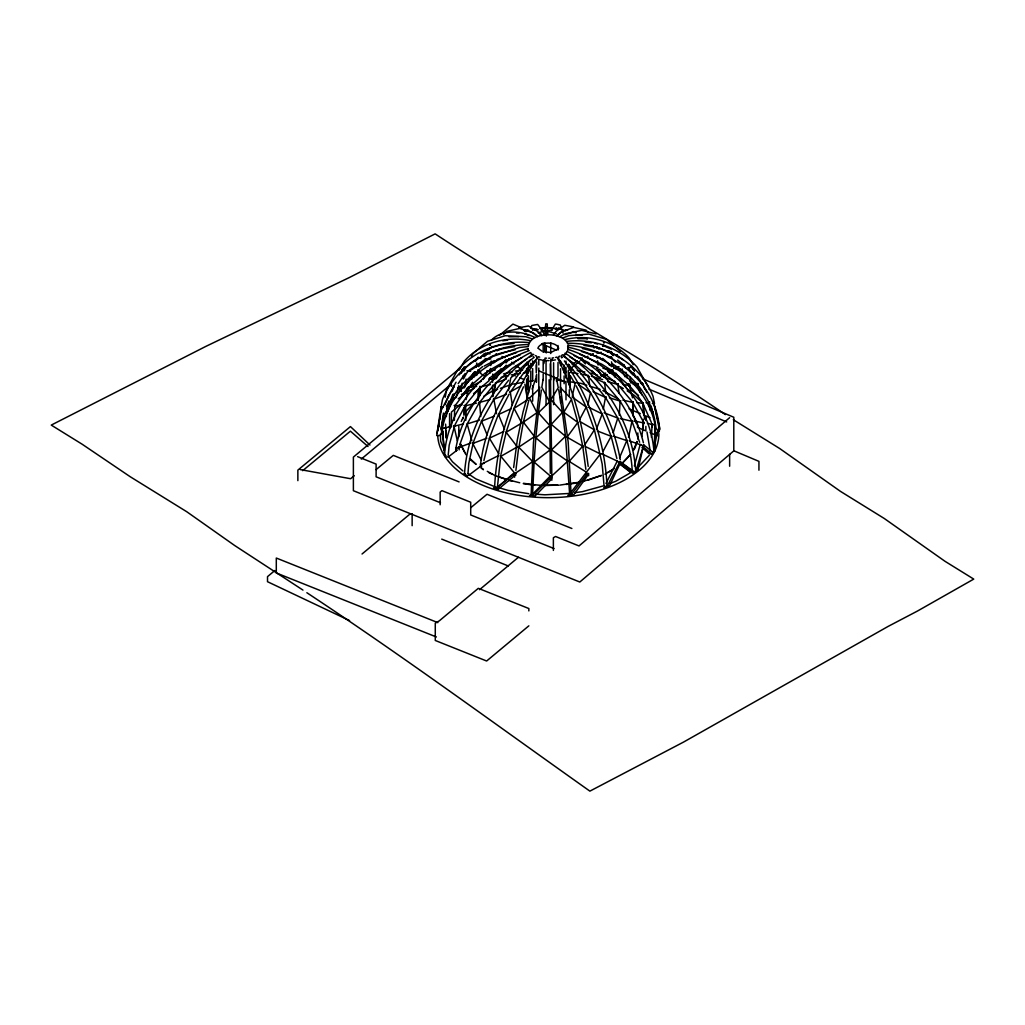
<?xml version="1.0" encoding="UTF-8"?>
<svg xmlns="http://www.w3.org/2000/svg" width="1025" height="1025" viewBox="0 0 1025 1025"><rect width="100%" height="100%" fill="white"/><g stroke="black" fill="none" stroke-linecap="round" stroke-linejoin="round"><path stroke-width="1.5" d="M558.317 328.243L557.882 328.756M632.707 414.523L632.745 402.377L617.793 384.516L599.343 369.243M633.155 416.099L633.194 402.428L632.297 402.492L633.194 402.428M544.711 351.216L544.788 342.837M528.272 346.565C529.861 335.623 544.39 333.945 553.359 335.137M546.248 352.92L546.312 345.63M534.115 462.096L550.31 475.997L550.374 477.893L550.374 480.289L535.037 495.998L532.539 495.588L534.115 462.096L550.13 449.873L549.528 402.415M544.903 335.444L545.736 323.862L547.196 323.849L547.875 334.586M529.502 495.357L531.091 495.459L533.487 442.339L539.752 387.194M454.357 420.352L454.728 406.143L468.079 388.219M521.725 423.069L506.158 432.281L517.33 446.9L500.725 456.407L500.213 455.497L514.319 472.743L495.831 488.656L497.881 489.514L513.243 476.933L513.243 474.549L514.627 474.818L515.703 473.012L532.705 461.622L518.458 446.9L518.868 447.515L523.109 423.338M550.13 360.646L552.129 360.441L552.219 357.968L553.654 357.815M546.53 334.56L546.671 330.921L552.424 329.832M651.4 437.303L652.143 423.953L652.143 426.349M619.292 415.227L620.087 401.134L604.904 383.107M492.807 374.048L492.538 378.699L488.81 379.596M534.179 460.622L535.844 437.829L549.861 425.606L538.368 412.832L541.379 390.077M496.023 353.92L495.959 354.701L496.561 354.227M481.225 465.863L469.335 474.818L467.964 473.601L468.784 463.364L473.102 443.325L486.875 438.162M493.486 487.874L494.55 488.246C496.792 441.66 510.975 394.702 538.394 356.726L539.675 357.136M464.876 386.63L466.106 379.083M445.606 424.145L446.247 437.867M446.298 416.701L447.272 406.297L450.142 405.913M535.921 436.752L538.368 412.832L549.528 401.864L549.118 379.827M448.181 455.241L449.193 445.183L454.536 426.131L463.441 423.927M490.014 372.998L490.475 368.513M490.783 365.528L491.244 361.043M515.882 470.437L518.714 447.182L534.486 436.624L523.391 422.146L528.862 400.147M559.445 328.91L559.548 327.974L560.227 328.538M480.341 466.452C484.441 426.874 504.082 389.654 530.232 360.083M458.47 437.188L458.867 430.398M440.917 429.859L443.979 414.523M441.416 432.832L443.799 414.01M464.748 405.772L465.517 405.926L464.748 405.772L465.875 420.212M438.828 426.912L439.213 423.927M439.789 419.456L440.173 416.47M440.75 411.986L441.365 405.785M476.253 367.104L476.779 363.029M513.627 467.515L517.292 440.032L523.006 412.178L530.412 385.848M641.842 436.458L643.662 422.953L634.257 420.942M478.662 398.405L480.251 386.861L490.373 384.593M642.303 384.426L642.406 383.632L641.573 384.042M455.625 450.103C462.044 408.117 493.666 371.652 530.771 352.485L531.898 355.803L529.374 357.264M565.787 354.688L566.876 351.357C603.776 368.68 633.796 402.928 643.405 442.8M441.122 428.591L443.466 413.101M443.223 431.897L440.045 435.497L436.688 435.535L441.134 406.618L443.312 406.822M461.007 390.833L462.173 383.171M462.864 378.571L463.326 375.496M543.058 379.506L541.828 387.245L549.528 401.864M500.738 455.817L497.445 486.952L499.508 487.823L497.881 489.514M442.095 429.872C449.206 388.385 488.976 358.161 528.208 348.667M445.196 397.239L446.516 389.833L457.701 369.846C475.344 349.973 502.647 340.031 528.926 342.568M492.961 396.713L495.485 382.62M494.037 392.408L495.716 383.017L512.026 368.5L526.85 358.737M508.502 390.512L510.745 378.007L525.3 364.093L534.166 357.341L533.192 356.7M437.073 433.268L441.25 410.243L452.563 388.808M441.493 404.67L442.505 399.494C455.907 365.348 492.384 344.989 528.067 344.567M603.289 409.308L605.467 397.418L590.285 378.712M654.783 444.812L657.012 433.934L657.012 435.727L656.705 432.601M483.903 460.584L489.386 438.175L497.919 415.65M500.969 454.382L506.158 432.281M587.825 405.118L590.515 392.716L583.827 382.863L569.195 365.297M628.492 437.38L631.989 421.339L620.087 401.134L609.427 397.738M572.398 395.496L575.063 383.927L570.566 376.085M466.055 399.66L468.925 387.399L485.517 372.754M543.839 363.555L545.108 358.058L546.556 358.186M439.084 423.479L437.79 430.782M456.279 397.585L458.482 388.308L464.697 387.693M461.224 421.467L463.39 417.137L462.467 419.327M563.571 370.051L563.84 369.038M531.091 495.459L531.527 493.883M565.018 370.153L565.3 369.154M634.385 465.914L640.125 444.696L629.209 440.776M568.696 347.373C607.594 355.675 647.082 384.67 655.18 425.08L653.976 451.999L652.989 451.807M587.363 338.724L587.12 338.968M440.455 434.075L440.609 441.032L444.414 450.359M459.687 445.017L467.169 423.927L478.816 403.453M506.427 431.243L514.063 408.334L523.48 386.848M489.822 345.041L490.053 344.298L490.603 345.105M613.168 432.768L617.768 418.059L605.467 397.418L593.078 391.55M447.477 405.247L448.886 401.031M452.179 391.191L453.575 386.989L448.63 395.573L444.952 404.683M532.154 389.154L535.665 378.763M473.46 441.942L481.545 421.198L494.012 416.227M454.113 393.792L447.746 411.717L446.208 411.858L444.466 413.908M447.553 405.721L447.835 404.952L447.054 405.067M596.473 429.052L602.2 413.933L590.81 393.203M447.861 397.572L448.95 394.74M446.208 411.858L452.922 394.253M451.282 386.387L451.666 385.413M627.684 367.744L631.554 367.129L634.475 370.704M607.159 351.011L606.903 351.626L607.402 350.896M530.655 328.218L531.796 325.489L537.638 324.438L542.738 330.883L544.326 334.803M619.561 457.675L626.749 440.648M453.178 387.207L453.498 386.54L454.062 387.207M454.985 424.837L464.991 405.926L476.599 403.094M471.641 379.25L474.831 372.459L480.776 372.152M504.543 429.347L498.47 414.536L509.079 394.177M486.017 358.596L486.644 359.07L486.017 358.596L478.56 366.63M605.967 483.493L617.255 461.071L601.739 453.832M464.03 370.896L466.055 366.924M471.487 356.341L472.833 353.689L487.516 341.248L505.312 335.7L525.902 336.751L532.359 338.98M481.968 420.224L493.871 399.314L508.567 380.288M483.236 379.429L487.464 371.473L506.145 360.518L520.239 354.906M579.612 419.558L586.236 407.104L576.165 385.836M603.187 451.128L611.259 436.086L611.925 436.599L597.332 430.961M496.138 378.648L501.148 369.397L521.904 357.61M459.174 370.153L464.453 361.031C480.661 342.76 506.811 335.585 530.373 340.684M447.746 405.106L458.482 388.308M463.441 378.917L467.861 371.14L484.569 359.877M453.806 386.143L456.048 382.222M461.301 373.074L462.8 370.461L459.2 374.881M472.602 382.261L466.208 393.139L464.312 392.921L461.404 394.497M476.587 375.47L478.188 372.741L478.188 370.358L482.608 366.591M564.621 410.961L571.591 399.109L560.637 387.898M655.129 432.473L658.486 432.435L659.472 430.769L658.46 430.782M567.619 350.204L568.093 349.41C612.476 363.901 650.99 403.952 653.976 451.999L655.257 450.577L655.18 425.08L647.39 423.363M473.076 443.377L472.461 442.89L481.084 459.828M444.837 454.626L445.465 454.933M464.312 392.921L467.579 387.617M474.101 376.995L478.188 370.358M551.271 330.639L555.358 324.092L556.793 324.22L560.329 325.015L563.058 333.125M465.068 386.348L473.486 372.946M512.282 404.785L510.322 392.229L522.276 374.843L536.857 358.635L536.575 356.111L535.434 355.572M584.942 444.53L594.41 429.821L586.236 407.104L572.065 396.944M532.321 329.409L532.744 328.794L532.962 329.768M458.175 383.632L465.183 373.446M553.513 334.944L556.191 331.19L564.749 325.284L573.539 326.911M465.517 405.054L480.251 386.861M585.442 446.541L600.368 453.947L570.502 492.961L571.143 494.87L573.795 494.742L587.248 476.1L587.248 473.717L586.069 471.936L569.183 461.404L582.712 446.17L577.818 422.441L571.578 399.904M480.738 416.483L479.546 402.466L494.024 384.657M608.325 351.665L608.94 351.011L608.325 351.665L610.977 351.703M623.764 364.9L617.614 360.083M498.445 374.599L494.575 379.314L492.538 378.699L500.828 368.974M500.392 372.242L506.209 365.169M475.267 361.428L478.278 357.853L480.879 358.327M506.004 362.888L509.118 359.237L510.476 358.929M649.325 455.292L638.383 466.926M499.867 366.681L505.914 359.762M449.232 404.081L455.215 397.508M481.199 364.733C489.066 354.291 503.339 352.741 515.203 349.756M556.588 379.199L558.266 387.668L550.95 399.635L562.43 412.409L551.309 424.363L565.48 436.278L569.708 495.024L567.786 495.28M459.033 387.54L474.831 372.459M556.665 336.123L562.264 331.28M478.047 370.819L478.611 370.23L477.893 370.038M464.325 413.126L475.6 401.211L478.303 399.571M565.992 399.865L565.992 381.236M494.55 488.246L495.882 486.849M643.726 444.876L643.726 447.259L651.977 454.216L653.502 452.807L643.726 444.876L635.769 471.667L634.949 471.295M493.96 362.812L497.227 359.403L516.536 352.6M503.647 334.547L506.696 331.395L519.752 328.423L533.423 332.958L537.702 336.277M533.051 493.678L550.31 475.997L551.77 475.972L567.709 461.224L551.591 449.847L565.48 436.278L562.43 412.409M532.539 495.588L550.374 477.893L551.834 477.881L551.834 480.277M479.841 357.93L484.3 353.638M539.188 388.885L529.502 397.995L536.921 412.703L523.391 422.146M463.326 369.807L470.308 363.375L478.278 357.853M491.193 340.351C502.173 328.769 521.815 330.716 534.832 337.494M528.029 367.937L535.178 361.53M556.87 335.649L560.88 332.228L573.654 327.398L585.967 330.088L588.107 332.395M729.633 417.675L579.023 545.941L555.563 536.485L553.372 537.741L553.372 550.438M642.508 378.75L733.798 417.252L733.798 450.872L579.804 582.021L353.382 490.706L353.382 457.086L460.161 368.09M499.431 335.367L512.936 324.105L521.776 327.833M361.287 459.072L450.974 384.337M484.159 356.674L487.849 353.599M354.227 475.741L350.64 478.726L300.235 469.591M442.813 419.263L445.068 417.38M463.825 401.749L451.423 412.088L451.423 427.015M473.563 393.638L489.117 380.672M274.867 570.502L267.512 576.639L267.512 581.7L349.589 620.586M512.359 376.226L513.666 375.137L515.498 375.919M362.043 554L410.397 513.692M479.533 589.695L518.445 557.267M528.849 625.839L486.644 661.01L435.279 640.471L435.279 623.162L439.315 620.83L478.329 588.324L528.849 608.53L528.849 610.913M302.683 470.68L350.409 431.166L368.013 446.516M376.111 469.591L393.305 455.369L459.11 481.917M470.706 507.747L487.016 494.268L571.873 528.49M570.105 368.962L579.65 361.21M495.831 488.656L513.243 474.549M572.283 364.657L577.178 360.774M488.976 378.648L498.445 371.165M556.511 381.274L556.511 378.289L557.574 377.443M603.738 377.341L607.21 374.637M609.529 372.844L612.988 370.153L609.26 372.882M458.278 398.815L467.105 391.986L474.011 388.232M631.605 472.166L615.628 481.34L609.862 483.531M457.24 450.065L448.681 456.65L445.555 457.342L445.042 455.933L446.029 455.715M601.637 376.521L605.429 373.6M607.94 371.652L610.464 369.705M454.472 426.182L453.934 426.592L453.844 425.554L457.329 440.852M604.302 376.521L606.774 374.702M605.66 373.113L601.995 375.791L600.714 375.381M608.107 371.332L610.554 369.538M642.726 383.606L642.175 384.016L642.893 383.837L644.943 389.244M613.309 469.424L607.671 472.551M643.252 402.889L644.623 419.148M614.129 368.282L616.204 366.809M481.481 466.99L481.481 464.594L483.557 463.108L498.24 455.741M487.541 350.23L492.743 346.617L493.102 347.18L492.743 346.617M628.812 383.722L628.107 384.221L628.876 384.042M510.437 359.173L510.245 358.468L510.437 359.173L514.653 356.457M497.023 350.87L499.47 349.23L514.665 346.617M480.482 353.048L491.308 347.59M470.244 370.409L493.089 356.328L519.534 347.488L527.824 346.617M483.723 396.291L491.846 391.371L497.586 389.359M604.942 474.203L614.411 468.476M510.258 392.152L509.617 392.242L520.649 386.053M559.97 336.674L565.172 333.727L581.777 330.37L596.127 333.932M620.535 461.942L634.847 472.333L632.95 473.396L620.535 464.338L620.535 461.942L619.433 462.506L607.005 486.555L606.454 486.042M484.184 366.079L494.332 360.608M631.848 367.027L631.092 367.424L631.848 367.027L634.411 371.037M468.31 388.027L481.276 381.21M550.284 352.792L558.382 348.628M562.533 357.251L561.431 357.815L561.713 355.278L562.815 354.727C593.244 381.607 613.117 420.058 620.292 459.815M631.298 390.179L629.542 391.063L627.21 389.039M467.964 473.601L475.831 478.88L493.461 486.145M469.335 474.818L466.811 476.1L465.248 473.857M638.383 384.208L637.05 384.9L638.268 385.003M503.711 431.499L489.386 438.175L498.791 453.78M498.47 414.536L511.347 408.591M564.993 334.739L573.321 332.074L576.191 332.779M506.529 394.215L493.871 399.314L496.523 413.69M590.374 354.945L593.091 353.894M585.224 357.405L587.94 356.341M590.656 355.278L593.373 354.227M470.859 442.954L456.381 448.438L455.625 447.72M562.712 337.994L568.965 335.623L588.888 334.112L606.108 339.275M604.314 485.632L582.354 491.667L575.012 492.666M495.716 383.017L506.209 379.096M638.485 383.747L637.537 384.093L638.242 384.567M487.118 353.33L496.728 349.871M500.456 388.347L511.936 384.298M560.086 356.059L558.843 356.495L558.612 358.993L564.685 367.104M525.697 331.703L528.49 330.755M451.359 426.028L445.619 427.938L442.377 428.309L442.095 427.476M529.195 350.64C485.068 366.373 447.553 407.079 444.517 455.151L442.377 428.309M603.712 487.657L605.749 486.99L604.007 485.338L602.188 464.082L594.41 429.821L580.163 421.685M618.959 366.655L613.642 368.359L618.357 367.398M479.623 420.019L467.169 423.927L471.897 440.852M538.151 332.907L545.454 330.55L541.059 330.127M493.051 347.091L500.213 345.002L513.999 343.465M479.546 402.466L489.95 399.519M501.123 377.405L508.387 375.598M511.296 374.881L520.354 373.318M565.018 339.57C587.876 333.945 613.68 340.518 629.478 358.442L633.207 364.695M503.518 373.869L512.436 371.755M621.932 370.063L616.012 367.578M588.222 480.084L601.572 475.395L582.328 481.699M518.791 327.808L528.387 325.976L537.92 331.69L540.905 335.38M555.64 357.405L556.998 357.097C574.679 390.909 583.327 428.757 588.196 466.388M502.698 340.812L507.593 340.121M555.486 359.877L552.129 360.441M596.973 353.151L601.342 352.305M487.464 371.473L495.229 369.974M555.307 329.294L558.177 328.743L547.017 327.692L553.18 328.512M454.728 406.143L462.057 404.798M513.435 384.055L523.967 382.261M528.49 381.492L533 380.736M579.817 482.122L559.65 485.132M541.2 328.461L545.595 327.795L539.855 328.474M508.925 336.777L518.752 336.636M649.748 402.043L648.748 402.197L649.337 402.787M523.429 372.908L526.504 372.485M569.183 493.461L544.954 494.806L535.972 494.191M484.53 359.327L485.248 359.237M515.408 371.05L522.686 370.127M569.516 494.447L570.951 494.268M566.825 341.351C592.553 338.224 619.664 347.526 637.05 367.04L648.133 386.784M468.925 387.399L476.638 386.451M536.6 382.056L536.6 374.304M577.536 482.929L566.069 484.453M652.297 403.632L654.45 403.389L653.028 396.303C639.818 362.504 603.289 342.837 568.055 343.285M577.921 338.698L587.338 338.609M525.133 330.165L528.093 329.935M532.539 329.563L536.985 329.204M516.51 333.087L519.124 332.907M575.409 335.457L582.226 335.034M565.774 329.807L567.965 329.717M541.379 485.389L532.385 484.53M544.006 485.35L558.33 485.158L544.006 485.478M548.67 358.186L550.13 358.173M486.529 358.993L490.77 358.942M658.396 429.936L659.447 429.923L659.857 428.322L654.45 405.785L659.447 429.923C657.371 383.107 612.937 349.089 568.683 345.31M548.657 360.659L543.186 360.313M549.554 352.331L544.185 351.908M454.242 405.413L454.972 405.426M532.295 484.787L534.922 484.889M556.28 328.718L560.893 329.025M467.861 371.14L470.642 371.319M528.823 493.704L507.964 490.36L498.534 487.618M569.682 369.5L572.616 369.73M531.245 494.883L532.705 494.998M636.743 402.697L642.739 403.197L651.375 422.467M633.104 384.311L637.537 384.695C647.326 396.585 654.386 411.115 655.654 426.592M608.312 357.353L611.31 357.623L615.474 362.222M523.339 483.672L530.976 484.735M564.006 368.449L565.454 368.577M563.494 370.358L566.518 371.87M583.968 345.361L596.653 347.513L599.138 349.205M646.019 402.671L649.068 402.979L650.17 410.474M585.275 341.991L591.476 342.798M615.871 369.192L621.739 369.961L630.157 376.957L637.537 384.695L639.792 392.062M534.102 329.153L538.279 329.743M558.036 380.16L564.122 381.005M570.22 381.864L580.893 383.363L586.8 385.221M519.726 482.762L508.989 480.046M523.532 483.287L531.117 484.351M622.995 384.516L629.299 385.579L636.589 394.125L642.739 403.197L643.738 415.023M570.425 372.318L577.985 373.625M581.021 374.151L588.581 375.47M492.679 346.796L493.32 346.911M485.402 353.087L490.104 353.945M577.203 370.576L584.852 371.985M582.29 348.462L601.329 353.317L611.31 357.623M508.682 480.405L512.423 481.122M652.541 452.614L653.502 452.807M650.913 454.011L648.799 453.588L641.97 447.374M554.743 335.406C559.906 336.469 565.864 338.827 567.901 344.105M541.802 360.031L538.612 359.224M622.867 400.083L632.745 402.377L643.431 421.916M620.215 418.507L631.989 421.339L639.638 442.262M505.402 479.136L498.701 476.804M602.943 368.231L611.746 370.499L615.013 377.11M581.841 358.289L582.507 358.455M594.564 343.208L597.472 344.003M581.457 351.447L600.125 357.712L602.098 359.852M591.399 376.29L602.7 379.57M607.787 381.595L617.793 384.516L619.138 393.459M546.671 330.921L556.498 333.83M562.635 329.768L565.633 330.678M590.977 373.113L597.575 375.112M604.122 377.097L614.974 381.39M458.675 386.592L458.431 386.246M589.747 386.143L600.073 389.398M506.248 479.175L495.242 475.715L487.285 471.333M600.381 377.495L597.037 376.034L591.745 370.499M640.125 444.696L643.021 445.619L643.021 448.002L637.755 470.577L635.769 471.667C632.797 424.017 604.878 378.968 565.108 353.138L563.852 356.354L573.001 362.914L588.632 377.085L589.759 385.861M613.693 436.202L627.031 440.699L626.326 440.455M598.626 347.923L615.577 354.881M527.427 330.524L531.334 331.908L537.574 336.636M524.723 333.868L529.131 335.572M501.93 356.482L504.8 357.584M604.109 412.806L617.768 418.059C625.903 434.6 631.477 452.602 632.233 471.116L619.625 461.481M489.092 472.871L492.384 474.139M579.702 354.291L601.701 364.17L611.746 370.499M437.842 622.636L276.302 558.036L276.302 572.962L436.368 636.973M574.167 355.649L589.093 362.824M357.623 456.65L376.111 464.107L376.111 476.804L440.494 502.775M554.089 548.58L470.706 514.96L470.706 502.25L441.903 490.642L440.161 492.09L440.161 504.787M441.737 539.124L508.336 565.979M608.645 364.477L613.065 366.335M632.207 374.407L635.154 375.65M541.572 343.862L556.268 350.05M588.593 363.683L597.408 367.398M609.158 372.357L617.972 376.072M629.722 381.031L637.076 384.132M648.825 389.09L726.687 421.928M733.862 450.782L758.936 461.365L758.936 470.206M538.368 370.627L556.511 378.289M557.908 378.878L564.916 381.825M629.132 408.911L640.33 413.626M650.068 417.739L645.865 415.971L645.865 420.442M519.842 377.751L524.185 379.583M637.524 427.374L645.865 430.897L645.865 426.413M650.068 432.665L657.063 435.625M594.615 378.327L604.519 382.697L605.967 393.638M603.648 345.771L611.284 349.153M632.694 471.333L634.847 472.333M480.341 464.069L481.481 464.594M588.837 407.335L602.2 413.933L611.143 436.266L616.883 458.547M569.669 356.803L586.121 366.937L595.615 374.42M602.854 390.589L618.575 399.238M482.954 468.95L481.071 467.912L483.403 469.745M492.794 390.256L494.409 391.191M541.828 351.101L538.561 348.602M463.249 370.678L462.685 370.537M620.714 386.95L623.315 388.539M627.21 390.935L633.706 394.92L641.791 402.043M524.813 330.434L524.198 330.05L524.428 330.972M632.54 390.973L638.562 395.432M725.392 414.6C631.374 349.973 530.258 296.635 435.138 233.867L349.538 277.442L205.653 346.488L51.25 425.093L82.231 444.273L130.175 476.702L186.768 511.744L234.712 545.543L302.964 590.092M733.311 419.725L779.717 448.54L840.487 491.385L884.242 518.471L945.024 561.316L973.75 579.099L917.567 610.99L888.163 626.39L683.675 742.01L589.887 791.133C495.869 724.547 403.03 656.243 306.859 592.719M612.386 363.798L621.739 369.961L625.212 376.944M533.833 354.791L532.872 354.15C493.96 381.249 467.413 426.695 464.479 474.242L464.082 473.729M617.255 461.071L619.433 462.506L619.433 464.889L609.465 485.914L607.005 486.555C605.109 441.762 589.9 397.738 564.378 360.941M623.367 359.954L616.819 355.508L618.78 357.712M578.356 384.452L590.515 392.716M517.33 446.964L516.792 446.593L517.305 447.489M563.878 412.255L577.818 422.441L567.03 437.188L582.712 446.17L585.864 469.36M511.654 362.209L513.999 363.965M516.357 365.733L522.225 370.127M478.291 371.639L484.133 376.06M601.854 453.652L602.521 454.165M619.561 463.825L630.337 472.179M612.181 370.832L629.299 385.579L632.54 397.841M469.45 458.803L476.151 464.389L470.052 458.611M569.247 461.455L569.759 461.878L569.067 461.224M535.844 437.829L550.13 449.873L550.297 473.396M607.069 339.916L620.394 351.383M462.839 470.911L452.435 461.75L448.63 456.637M610.951 353.369L613.283 355.47M602.687 358.366L611.848 366.719M369.961 445.017L350.447 426.579L297.865 470.116L297.865 480.648M490.091 377.994L491.001 378.878M458.457 446.733L459.213 449.847M635.974 376.213L628.748 369.141L629.478 368.577L628.722 369.102L631.08 373.01M585.403 363.837L582.226 360.518L582.226 358.122M458.406 388.296L461.404 391.46M557.908 328.679L558.292 328.205M464.85 452.55L460.443 443.889L465.965 454.741M490.386 345.079L490.155 344.836M624.225 365.848L626.096 368.347M615.871 373.126L626.339 387.809M651.772 410.09L653.181 412.063M634.462 419.097L636.333 423.479M637.537 376.508L641.817 383.209M643.905 422.159L644.315 422.864M644.2 387.668L647.006 392.511M658.486 432.435L655.411 426.643L655.411 424.248M521.033 421.723L514.063 408.334L527.478 399.865L524.877 384.208M540.713 333.561L541.841 335.752M632.809 414.753L637.447 423.876L637.576 426.9M597.332 367.988L600.765 374.843M638.088 386.528L641.945 394.881M611.323 351.472L613.104 355.521M481.545 421.198L487.131 434.907M633.668 372.972L635.257 377.136M593.142 345.451L594.116 348.026M654.45 403.389L654.168 402.569L654.168 404.952M567.619 346.053L568.273 348.884M611.477 361.851L612.643 365.733M596.435 355.444L597.075 358.058M646.993 432.012L650.183 450.744M625.916 372.267L627.146 378.097M651.208 406.143L653.04 415.074M558.676 389.731L562.212 410.961M560.342 386.809L568.158 441.801L571.143 494.87L587.248 473.717L588.619 473.409L588.619 475.805M630.234 377.328L631.105 383.286M597.588 360.762L598.177 364.99M442.377 430.692L444.376 450.142M445.619 430.333L446.4 438.2M464.991 405.926L465.901 416.919M546.197 333.112L546.338 336.085M637.819 432.934L638.011 439.251M459.085 435.663L458.777 426.323M551.77 475.972L551.834 477.881M528.272 349.333L528.298 350.178M550.297 363.734L551.834 475.69M729.633 454.28L729.633 466.221M651.926 424.786L651.926 427.182M643.123 419.289L643.123 429.744M637.332 383.414L637.332 385.797M586.069 471.936L586.069 474.332M580.842 357.853L580.842 360.249M570.131 366.758L570.131 369.858M570.131 376.072L570.131 388.488M569.323 364.9L569.323 369.551M569.323 372.652L569.323 385.067M569.323 389.731L569.323 395.932M568.324 345.438L568.324 348.551M568.324 364.067L568.324 367.168M568.324 370.281L568.324 382.697M565.992 361.056L565.992 364.157M565.992 367.27L565.992 378.135M564.109 365.092L564.109 372.857M564.109 375.957L564.109 383.722M560.534 360.979L560.534 365.643M560.534 368.744L560.534 392.024M560.534 396.675L560.534 402.889M557.997 345.451L557.997 350.102M557.997 362.517L557.997 376.482M553.769 377.123L553.769 380.108M553.615 362.748L553.615 404.657M550.72 342.683L550.72 353.548M550.72 359.749L550.72 379.929M546.056 361.492L546.056 404.952M543.173 342.978L543.173 352.292M543.173 360.044L543.173 370.909M543.173 374.01L543.173 380.224M538.791 360.275L538.791 364.938M538.791 368.039L538.791 395.97M536.6 361.876L536.6 369.641M536.254 364.913L536.254 372.677M536.254 375.778L536.254 381.992M532.68 360.8L532.68 365.464M532.68 368.564L532.68 380.98M532.68 385.643L532.68 401.159M530.796 363.286L530.796 367.949M530.796 371.05L530.796 385.016M528.464 361.838L528.464 372.69M528.464 375.803L528.464 392.87M527.452 368.769L527.452 374.971M527.452 378.084L527.452 388.936M526.645 362.248L526.645 365.348M526.645 368.449L526.645 376.213M526.645 379.314L526.645 393.292M515.703 473.012L515.703 475.408M514.627 474.818L514.627 477.214M506.081 375.483L506.081 378.468M492.577 379.288L492.577 382.274M492.577 385.259L492.577 392.716M479.905 388.347L479.905 395.804M479.29 369.807L479.29 372.19M478.073 389.872L478.073 400.327M465.67 404.696L465.67 413.652M463.825 407.719L463.825 415.176M456.381 448.438L456.381 450.833M449.578 413.613L449.578 428.553M412.14 513.743L412.14 525.684M658.87 433.652A110.597 63.858 0 0 1 549.925 497.663A110.597 63.858 0 0 1 437.713 435.561M537.894 348.269A10.468 6.047 0 0 1 548.362 343.055A10.468 6.047 0 0 1 558.663 348.372M547.171 327.193L547.171 328.167L547.171 327.193M611.489 357.187L610.977 357.866L611.489 357.187M623.7 364.874L623.674 365.707L622.944 365.387L623.7 364.874M643.815 422.62L643.79 423.312L643.815 422.62M486.721 358.763L486.696 359.442L486.721 358.763M546.914 327.218L546.863 328.167L546.914 327.218M467.72 370.691L467.669 371.639L468.438 371.204L467.72 370.691M508.951 358.865L508.9 359.66L508.951 358.865M520.751 333.061L520.751 333.061M617.101 460.686L617.037 461.468L617.101 460.686M637.076 441.468L634.975 448.143L633.386 450.231L637.076 441.468M445.875 427.579L445.785 428.386L445.196 427.848L445.875 427.579M478.098 357.366L478.726 358.045L478.098 357.366M556.216 328.218L556.114 329.153L556.216 328.218M629.196 385.272L629.107 385.951L629.196 385.272M479.149 402.223L479.79 402.441L479.149 402.223M632.066 366.476L631.336 367.04L632.066 366.476M446.631 405.593L446.464 406.618L447.195 406.336L446.631 405.593M481.481 421.019L481.417 421.083M618.267 383.888L618.101 384.811L618.267 383.888M454.575 405.721L455.19 406.272L454.575 405.721M611.541 357.302L610.913 357.981L611.541 357.302M494.05 399.302L494.05 399.302M532.616 328.769L532.885 329.678L532.616 328.769M626.941 440.353L626.762 441.019L626.941 440.353M475.023 372.447L474.357 372.165L475.023 372.447M573.398 331.575L573.116 332.484L573.398 331.575M638.114 384.157L637.358 384.554L638.114 384.157M643.085 402.876L642.842 403.632L642.278 403.107L643.085 402.876M620.087 400.813L619.856 401.48L620.087 400.813M479.879 402.351L479.623 403.004L479.879 402.351M629.978 385.169L629.235 385.528L629.978 385.169M617.012 355.252L616.332 355.893L617.012 355.252M586.108 471.551L585.788 472.282L586.108 471.551M605.903 396.88L605.519 397.751L605.903 396.88M537.202 329.14L537.202 329.14M624.174 365.477L624.571 366.04L624.174 365.477M458.918 386.258L458.611 386.925L459.495 386.925L458.918 386.258M524.672 329.986L524.403 330.575L524.672 329.986M633.309 401.954L632.963 402.658L633.309 401.954M632.335 421.083L631.989 421.775L631.656 421.16L632.886 421.506L632.322 421.121M603.866 342.03L603.443 342.85L604.366 342.85L603.866 342.03M483.531 462.698L483.838 463.467L483.531 462.698M596.563 347.629L596.934 347.078L596.563 347.629M630.567 454.447L623.072 462.377L630.567 454.447M603.392 345.143L602.918 345.912L603.392 345.143M586.313 406.989L586.313 406.989M464.222 367.104L463.659 367.975L464.466 368.013L464.222 367.104M489.643 438.149L489.643 438.149M611.438 436.073L611.028 436.688L611.438 436.073M603.533 345.233L602.969 346.04L603.533 345.233M464.966 405.733L464.299 405.49L464.966 405.733M617.178 354.701L616.653 355.432L617.473 355.598L617.178 354.701M641.842 382.838L642.124 383.465L641.842 382.838M463.851 368.295L463.403 368.885L464.299 369.064L463.851 368.295M463.8 368.564L463.351 369.154L464.248 369.333L463.8 368.564M546.786 330.383L546.837 331.318L546.786 330.383M506.132 432.178L506.055 432.114M652.413 424.593L651.887 425.247L651.464 424.542L652.413 424.593M534.268 328.73L534.384 329.64L534.268 328.73M545.39 330.281L545.505 331.19L545.39 330.281M588.991 376.88L588.312 377.072L588.991 376.88M608.427 351.216L607.838 351.908L608.619 351.985L608.427 351.216M480.52 386.797L479.79 386.668L480.52 386.797M597.716 367.693L597.062 368.026L597.716 367.693M622.175 369.243L622.252 370.179L622.175 369.243M545.902 327.795L545.415 327.308L545.902 327.795M629.235 368.885L628.607 369.551L629.235 368.885M469.399 387.36L468.861 387.924L468.732 386.989L469.399 387.36M649.171 402.62L649.299 403.299L649.171 402.62M480.558 386.886L479.995 386.463L480.558 386.886M494.178 399.199L493.486 399.212L494.178 399.199M500.636 455.882L500.636 455.882M640.587 444.594L639.997 445.132L639.805 444.363L640.587 444.594M546.03 327.359L545.467 327.859L545.377 326.924L546.03 327.359M611.925 370.23L611.297 370.768L611.925 370.23M459.341 447.054L459.456 447.861L459.341 447.054M590.541 392.485L590.541 392.485M641.97 383.017L641.355 383.504L641.97 383.017M604.635 382.44L604.084 382.876L604.635 382.44M529.579 397.636L528.9 398.148L529.579 397.636M458.495 388.116L457.752 387.732L458.495 388.116M454.703 406.015L454.703 406.015M467.221 423.799L467.221 423.799M617.678 417.893L617.678 417.893M487.093 371.012L487.618 371.524L487.093 371.012M473.601 443.107L472.871 443.505L473.601 443.107M617.857 384.324L617.191 384.67L617.857 384.324M649.491 402.876L648.71 402.953L649.491 402.876M652.579 423.85L651.785 423.927L652.579 423.85M644.033 422.928L643.239 422.851L644.033 422.928M605.455 397.226L605.455 397.226M462.864 370.281L462.121 369.743L462.864 370.281M586.146 406.899L586.646 407.399L586.146 406.899M475.241 372.562L474.601 372.011L475.241 372.562M455.074 426.016L454.139 426.093L455.074 426.016M620.625 400.852L619.984 401.07L620.625 400.852M487.541 371.217L487.657 371.883L487.541 371.217M602.546 413.741L602.546 413.741M447.797 406.31L446.798 406.182L447.797 406.31M458.995 388.424L458.162 388.103L458.995 388.424M469.143 387.412L468.399 387.053L469.143 387.412M454.267 386.361L453.46 385.874L454.267 386.361M468.041 371.191L467.285 370.678L468.041 371.191M498.598 414.369L498.675 415.035L498.598 414.369M515.998 473.307L515.537 472.627L515.998 473.307M464.889 368.295L464.21 367.655L464.889 368.295M523.314 421.967L523.698 422.595L523.314 421.967M463.915 369.09L463.236 368.449L463.915 369.09M583.289 446.644L582.584 445.99L583.289 446.644M507.631 340.005L507.631 340.005M499.393 349.115L499.752 349.653L499.393 349.115"/></g></svg>
